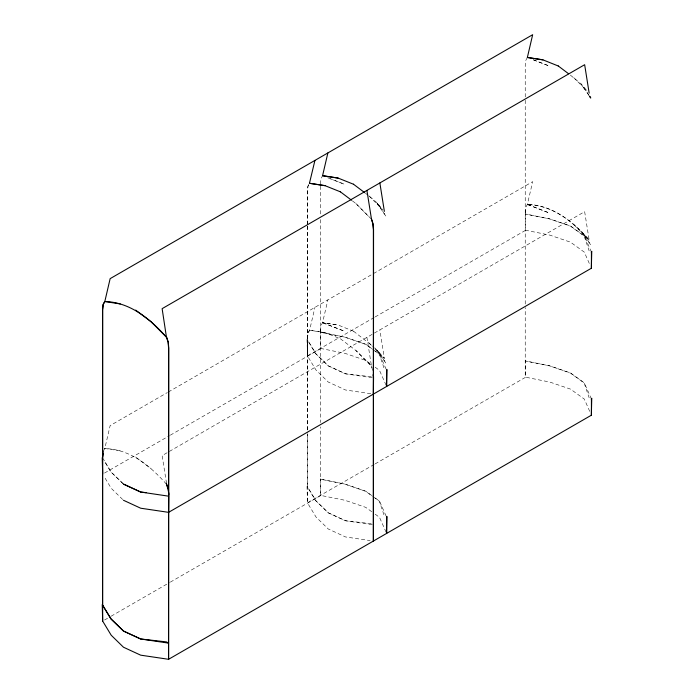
<?xml version="1.0" encoding="UTF-8"?>
<svg xmlns="http://www.w3.org/2000/svg" width="694" height="694" viewBox="0 0 694 694"><rect width="100%" height="100%" fill="white"/><g stroke="black" fill="none" stroke-linecap="round" stroke-linejoin="round"><path stroke-width="0.52" stroke-dasharray="3.47 2.6" d="M320.446 184.014L320.975 178.731L322.571 175.703M307.321 338.542L307.85 333.259L309.628 330.136L314.937 307.364M307.503 338.438L308.032 333.155L309.628 330.136M320.446 330.969L320.975 325.677L322.571 322.658L327.88 299.886M525.237 212.728L525.766 207.445L527.362 204.426L532.671 181.655L373.12 273.766M103.241 451.386L104.837 448.367L110.146 425.596L167.393 392.544M308.648 184.795L307.85 186.304L307.321 191.596L307.321 225.125M308.83 184.691L308.032 186.2L307.503 191.483L307.503 225.021M527.362 57.472L525.766 60.491L525.237 65.783L525.237 99.19M168.33 392.006L372.184 274.312M166.456 484.152C150.407 466.134 130.238 449.096 104.872 448.602L104.837 448.367M366.918 337.371L371.429 365.816L355.796 350.409M374.179 317.488L307.459 355.892L315.996 370.032L328.253 382.03L345.482 389.985L371.229 393.793M375.124 316.941L525.471 230.382L525.237 213.431M104.551 473.048L169.388 435.719M170.325 435.181L320.68 348.614L320.446 331.671M374.179 464.433L307.459 502.846L315.996 516.987L328.253 528.984L345.482 536.939L370.154 540.591M375.124 463.896L525.471 377.336L525.237 360.386M104.551 620.002L110.19 616.758M111.127 616.211L169.388 582.674M170.325 582.136L320.68 495.568L320.446 478.626M371.247 376.703L345.482 373.806L328.357 365.912L315.597 353.628L307.321 339.8M371.247 523.658L345.482 520.752L328.357 512.866L315.597 500.582L307.321 486.754L307.321 433.741M372.296 377.77L345.482 373.806L328.253 365.851L315.996 353.853L307.459 339.713L307.459 355.892L307.034 339.418L307.503 339.696M372.296 524.725L345.482 520.752L328.253 512.805L315.996 500.808L307.459 486.668L307.459 502.846L307.034 486.373L307.503 486.641L307.503 433.637M573.712 224.596L589.163 240.107C573.088 221.993 552.788 204.999 527.362 204.426L527.579 204.548C552.65 205.389 573.678 221.586 589.163 240.107L584.652 211.661L162.127 455.611L166.473 482.998M353.584 331.22L338.021 324.983L322.571 322.658L338.186 325.078M325.061 332.66L309.446 330.24L324.896 332.565L340.459 338.802M104.655 448.471L120.105 450.796M525.237 230.165L549.726 235.093L570.503 242.163L584.279 252.113L589.744 264.431M320.446 348.397L344.935 353.324L365.712 360.403L371.732 364.758M533.434 59.875L549.049 65.947L533.278 59.779M527.579 204.548L549.049 212.902L527.362 204.426M327.663 177.733L344.259 184.188L330.457 178.792M322.788 322.788L344.259 331.142L322.571 322.658M371.732 348.57L365.712 344.224L344.935 337.145L320.446 332.218L344.398 336.998L365.677 344.363L372.513 349.308M375.185 351.06L379.488 354.174L386.636 370.275M375.185 367.239L379.488 370.353L386.22 385.508M371.732 495.525L365.712 491.179L344.935 484.1L320.446 479.172L344.398 483.952L365.677 491.317L372.513 496.262M375.185 498.014L379.488 501.12L386.636 517.221M371.732 511.704L365.712 507.357L344.935 500.279L320.446 495.351L320.446 426.888M375.185 514.193L379.488 517.308L386.22 532.454M373.363 349.923L379.349 354.252L384.372 369.13M373.363 496.878L379.349 501.207L384.372 516.084M570.347 75.082L581.112 83.965L587.15 90.853M365.486 193.279L368.063 195.222M352.361 200.861L355.849 203.481L369.781 217.491M353.472 331.159L373.875 347.052M340.346 338.741L355.849 350.435L371.247 365.92L372.843 370.778M135.66 457.034L151.058 468.676M369.789 196.602L376.322 202.197L382.359 209.094M374.691 347.755L384.372 358.338L379.861 329.902M122.821 483.423L110.806 471.859L104.187 460.799M123.463 484.082L111.205 472.094L103.206 458.838M122.691 499.515L111.205 488.272L104.274 476.778M573.764 77.667L586.959 90.94M368.922 195.873L382.906 209.909M355.796 203.455L371.247 218.966M368.922 342.827L371.906 345.812M374.812 348.735L384.372 358.338M588.946 95.382L581.112 83.965L589.102 95.46M591.427 252.035L584.279 235.934L570.503 225.984L549.726 218.914L525.237 213.986L549.188 218.766L570.468 226.131L584.14 236.012L589.163 250.89M591.427 398.989L584.279 382.888L570.503 372.938L549.726 365.868L525.237 360.941L549.188 365.712L570.468 373.086L584.14 382.967L589.163 397.844M589.744 411.377L584.279 399.067L570.503 389.117L549.726 382.047L525.237 377.12L525.237 307.581M371.429 365.816L372.071 367.759M525.237 100.266L525.237 306.496M320.446 186.174L320.446 215.27M320.446 219.582L320.446 422.577M307.503 226.105L307.503 432.553M307.321 226.209L307.321 432.657M584.14 234.763L581.112 230.92L590.759 244.965L584.14 234.763M379.349 206.049L376.322 202.197L385.968 216.25L379.349 206.049M379.349 353.003L376.322 349.151L385.968 363.205L379.349 353.003"/><path stroke-width="1.04" d="M123.463 500.261L140.691 508.216L168.581 512.346L168.763 495.507M373.372 394.114L373.554 377.276M386.541 386.506L386.966 369.529L386.497 370.353M386.541 533.46L386.966 516.483L386.497 517.308M102.53 456.782L103.059 451.49M102.712 456.678L103.033 453.503M591.288 399.067L591.765 398.252L591.331 415.229L168.581 659.3L140.691 655.171L123.463 647.216L111.205 635.227L102.669 621.087L102.712 309.724L103.241 304.432L104.837 301.413L110.146 278.641L532.671 34.7L527.362 57.472L542.977 59.892M314.937 160.409L309.446 183.285L325.061 185.706M338.186 178.124L322.571 175.703L327.88 152.932M591.288 252.122L591.765 251.297L591.331 268.274L168.581 512.346M104.837 301.413L103.059 304.536L102.53 309.828L102.53 604.986L110.806 618.814L123.567 631.098L140.691 638.992L168.581 643.121L166.456 641.898L140.691 638.992L123.463 631.037L111.205 619.048L102.235 604.604L102.669 621.087M589.163 93.152L584.652 64.707L162.127 308.657L166.456 337.197L151.006 321.686L135.66 310.079M371.429 218.862L372.843 223.824L373.372 229.723L373.372 541.068L373.554 229.619L373.025 223.72L371.429 218.862L366.918 190.416M146.061 492.645L140.691 492.037L123.567 484.143M168.581 496.167L140.691 492.037L123.463 484.082M120.27 303.937L104.655 301.517C130.09 302.09 150.364 319.11 166.456 337.197L168.052 342.064L168.581 347.963L168.581 659.3L168.763 347.859L168.234 341.96L166.638 337.093M527.362 57.472L542.812 59.797L558.375 66.034M322.571 175.703L338.021 178.037L353.584 184.266M309.446 183.285L324.896 185.61L340.459 191.848M102.712 457.927L102.235 457.65L102.669 474.132M558.262 65.973L568.568 73.746M353.472 184.205L364.697 192.672M340.346 191.787L351.572 200.254M589.553 96.258L590.759 98.01L589.657 96.31M168.234 488.906C163.151 474.158 169.909 493.261 168.581 494.917M379.861 182.947L384.372 211.384M373.381 374.604L373.554 376.573M373.199 374.717L373.372 376.677M168.495 491.864L168.763 494.813M591.427 252.035L591.427 268.214M591.427 398.989L591.427 415.168M386.636 370.275L386.636 386.454M386.636 517.221L386.636 533.408"/></g></svg>
